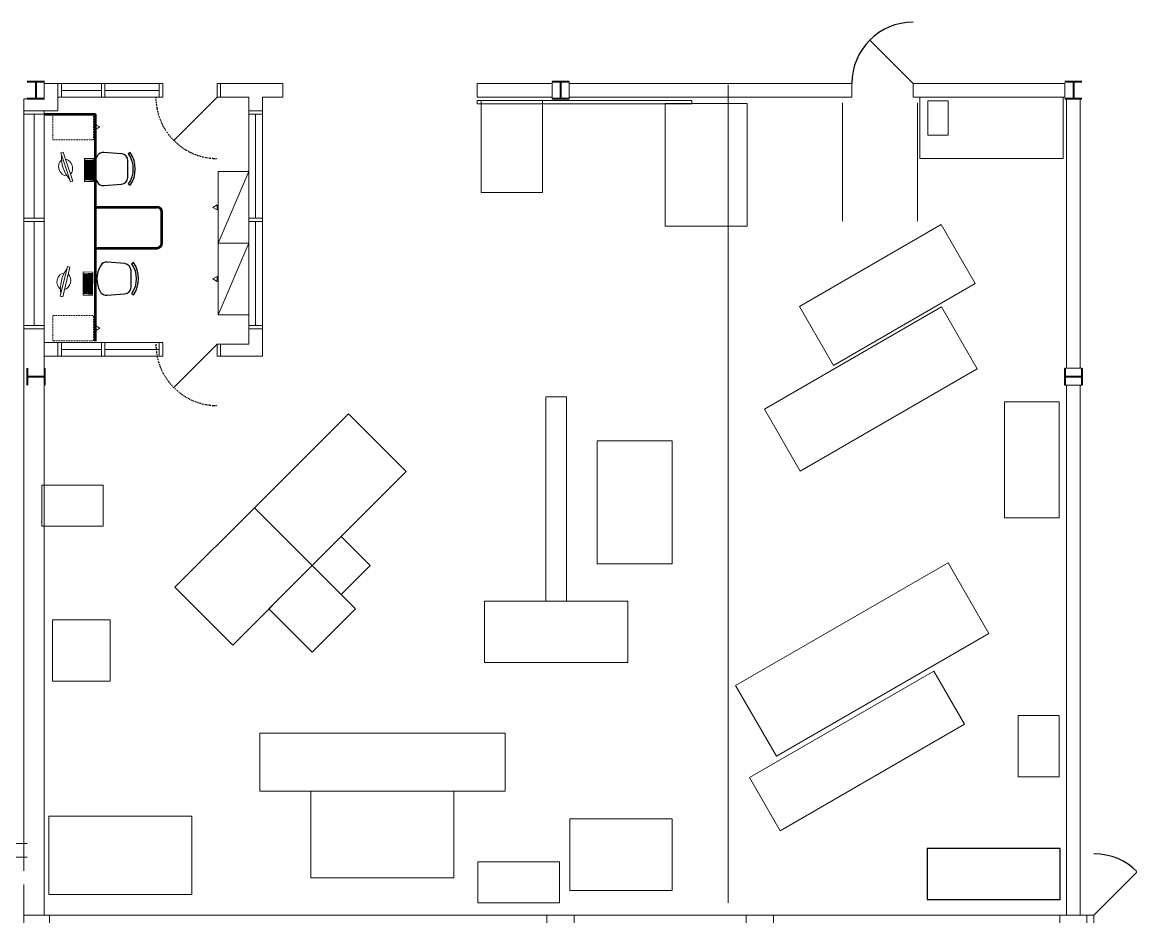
# Model space of a CAD drawing. Header units: inches. Extents: x -27 to 7514, y -484 to 2591.
# Drawn here: x 2894 to 3545, y 948 to 1473 of the extents above; entities that cross this region are included whole.
import ezdxf

# ---------------------------------------------------------------- set-up
doc = ezdxf.new("R2010")
doc.units = ezdxf.units.IN
doc.header["$MEASUREMENT"] = 0
doc.linetypes.add('DIVIDE', pattern=[1.25, 0.5, -0.25, 0, -0.25, 0, -0.25])
doc.linetypes.add('HIDDEN2', pattern=[0.1875, 0.125, -0.0625])
for name, color, linetype, lineweight in [('A-Col', 6, 'Continuous', 40), ('A-Ext-Wall', 70, 'Continuous', 20), ('F-Ch', 4, 'Continuous', 30), ('F-Eq', 71, 'Continuous', 20), ('F-FreeStand', 211, 'Continuous', 20), ('FS-File', 50, 'Continuous', 20), ('I-CWall', 110, 'Continuous', 20), ('I-Dor', 210, 'Continuous', 30), ('I-Glass', 101, 'Continuous', 20)]:
    doc.layers.add(name, color=color, linetype=linetype, lineweight=lineweight)

# ---------------------------------------------------------------- blocks, each defined once
blk = doc.blocks.new('1W')
at = {"linetype": 'Continuous'}
for p, q in [((0.417, 0.417), (-0.417, 0.417)), ((0, 0.417), (0, -0.417)), ((0.417, -0.417), (-0.417, -0.417))]:
    blk.add_line(p, q, dxfattribs=at)
blk = doc.blocks.new('DOOR36')
at = {"linetype": 'Continuous'}
blk.add_line((0, 0), (2.121, 2.121), dxfattribs=at)
blk.add_arc((0, 0), 3, 360, 90, dxfattribs=at)
blk = doc.blocks.new('36_door')
at = {"linetype": 'Continuous'}
blk.add_line((0, 0), (-25.455996, -25.455996), dxfattribs=at)
at = {"linetype": 'DIVIDE'}
blk.add_arc((0, 0), 36, 180, 270, dxfattribs=at)
blk = doc.blocks.new('C17 stool')
at = {"layer": 'F-Ch'}
for points in [[(9.68, 6.05), (8.78, 16.34, 0.400536), (4.97, 20.07), (-4.85, 20.13, 0.389031), (-8.9, 16.42), (-9.79, 6.12, 0.283804), (-7.87, 2.31, 0.291071), (7.76, 2.24, 0.283804)], [(8.73, 20.42), (9.49, 21.54, 0.309364), (-9.64, 21.54), (-8.88, 20.42, -0.309364)]]:
    blk.add_lwpolyline(points, format="xyb", close=True, dxfattribs=at)
blk = doc.blocks.new('18mon')
for p, q in [((-9, 0), (9, 0)), ((-9, 0), (-9, -1.5)), ((9, 0), (9, -1.5)), ((-9, -1.5), (9, -1.5))]:
    blk.add_line(p, q)
blk.add_arc((0, -18), 19.5, 67.38014, 112.61986)
for start_param, end_param in [(6.505041, 9.202922), (3.525989, 5.898789)]:
    blk.add_ellipse((0, 0), major_axis=(5, 0), ratio=0.8, start_param=start_param, end_param=end_param)
blk = doc.blocks.new('PDU-BBF')
at = {"layer": 'FS-File'}
for p, q in [((-6, -25), (-9, -25)), ((-9, -25), (-7.5, -27.6)), ((-7.5, -27.6), (-6, -25))]:
    blk.add_line(p, q, dxfattribs=at)
at = {"layer": 'FS-File', "linetype": 'HIDDEN2'}
blk.add_lwpolyline([(0, 0), (-15, 0), (-15, -24), (0, -24)], close=True, dxfattribs=at)
blk = doc.blocks.new('LF42-3')
at = {"layer": 'FS-File'}
blk.add_line((0, 0), (-42, 18), dxfattribs=at)
for points in [[(-19.5, 18.5), (-21, 21.1), (-22.5, 18.5), (-19.5, 18.5)], [(-42, 0), (-42, 18), (0, 18), (0, 0)]]:
    blk.add_lwpolyline(points, close=True, dxfattribs=at)

msp = doc.modelspace()

# ---------------------------------------------------------------- linework, layer by layer
at = {"layer": 'A-Ext-Wall'}
for points in [[(2907.1, 1437.54), (2907.1, 1427.54)], [(2907.1, 1436.54), (2976.6, 1436.54)], [(2915.1, 1428.54), (2915.1, 1436.54)], [(2917.1, 1428.54), (2917.1, 1436.54)], [(2940.6, 1428.54), (2940.6, 1436.54)], [(2942.6, 1428.54), (2942.6, 1436.54)], [(2974.6, 1428.54), (2974.6, 1436.54)], [(2976.6, 1428.54), (2976.6, 1436.54)], [(3008.6, 1428.54), (3008.6, 1436.54)], [(3008.6, 1436.54), (3047.1, 1436.54)], [(3010.6, 1428.54), (3010.6, 1436.54)], [(3047.1, 1436.54), (3047.1, 1428.54)], [(2895.1, 974.54), (2895.1, 1427.54)], [(2895.1, 1427.54), (2907.1, 1427.54)], [(2915.1, 1428.54), (2915.1, 1420.54)], [(2915.1, 1428.54), (2976.6, 1428.54)], [(3008.6, 1428.54), (3027.1, 1428.54)], [(3027.1, 1283.54), (3027.1, 1428.54)], [(3035.1, 1276.54), (3035.1, 1428.54)], [(3035.1, 1428.54), (3047.1, 1428.54)], [(2895.1, 1420.54), (2915.1, 1420.54)], [(2907.1, 948.54), (2907.1, 1420.54)], [(3027.1, 1420.54), (3035.1, 1420.54)], [(2895.1, 1418.54), (2907.1, 1418.54)], [(2901.1, 1418.54), (2901.1, 1357.54)], [(3027.1, 1418.54), (3035.1, 1418.54)], [(2895.1, 1357.54), (2907.1, 1357.54)], [(2895.1, 1355.54), (2907.1, 1355.54)], [(2901.1, 1355.54), (2901.1, 1294.54)], [(3027.1, 1357.54), (3035.1, 1357.54)], [(3027.1, 1355.54), (3035.1, 1355.54)], [(2895.1, 1294.54), (2907.1, 1294.54)], [(2895.1, 1292.54), (2907.1, 1292.54)], [(3027.1, 1294.54), (3035.1, 1294.54)], [(3027.1, 1292.54), (3035.1, 1292.54)], [(2907.1, 1284.54), (2976.6, 1284.54)], [(2915.1, 1284.54), (2915.1, 1276.54)], [(2917.1, 1284.54), (2917.1, 1276.54)], [(2940.6, 1284.54), (2940.6, 1276.54)], [(2942.6, 1284.54), (2942.6, 1276.54)], [(2974.6, 1284.54), (2974.6, 1276.54)], [(2976.6, 1284.54), (2976.6, 1276.54)], [(3008.6, 1276.54), (3008.6, 1283.54)], [(3027.1, 1283.54), (3008.6, 1283.54)], [(3010.6, 1283.54), (3010.6, 1276.54)], [(2907.1, 1276.54), (2976.6, 1276.54)], [(3008.6, 1276.54), (3035.1, 1276.54)], [(2863.1, 990.54), (2896.99, 990.54)], [(2863.1, 982.54), (2896.99, 982.54)], [(2895.1, 948.54), (2895.1, 966.54)]]:
    msp.add_lwpolyline(points, dxfattribs=at)
msp.add_lwpolyline([(2895.1, 948.54), (2910.1, 948.54), (2910.1, 932.54), (2895.1, 932.54)], close=True, dxfattribs=at)
for p in [(2902.1, 1432.54), (2902.1, 1264.54)]:
    msp.add_point(p, dxfattribs=at)
at = {"layer": 'F-Ch'}
msp.add_lwpolyline([(3425.35, 957.67), (3503.35, 957.67), (3503.35, 987.67), (3425.35, 987.67)], close=True, dxfattribs=at)
at = {"layer": 'F-Eq'}
for points in [[(3308.55, 1435.77), (3308.55, 955.77)], [(3375.55, 1355.77), (3375.55, 1425.28)], [(3419.55, 1355.77), (3419.55, 1425.28)]]:
    msp.add_lwpolyline(points, dxfattribs=at)
for points in [[(3163.55, 1372.67), (3199.55, 1372.67), (3199.55, 1426.67), (3163.55, 1426.67)], [(3425.67, 1406.29), (3437.67, 1406.29), (3437.67, 1426.29), (3425.67, 1426.29)], [(3271.55, 1352.88), (3319.55, 1352.88), (3319.55, 1424.88), (3271.55, 1424.88)], [(2936.23, 1378.96), (2936.24, 1392.56), (2930.64, 1392.56), (2930.63, 1378.96)], [(2931.53, 1379.94), (2931.53, 1391.53), (2931.02, 1391.54), (2931.01, 1379.94)], [(2932.35, 1379.94), (2932.36, 1391.53), (2931.84, 1391.53), (2931.83, 1379.94)], [(2933.04, 1379.94), (2933.05, 1391.53), (2932.53, 1391.53), (2932.52, 1379.93)], [(2934.04, 1386.43), (2934.04, 1386.83), (2933.64, 1386.83), (2933.63, 1386.43)], [(2934.04, 1385.83), (2934.04, 1386.23), (2933.64, 1386.23), (2933.63, 1385.83)], [(2934.04, 1391.23), (2934.04, 1391.63), (2933.64, 1391.63), (2933.64, 1391.23)], [(2934.04, 1390.63), (2934.04, 1391.03), (2933.64, 1391.03), (2933.64, 1390.63)], [(2934.04, 1390.03), (2934.04, 1390.43), (2933.64, 1390.43), (2933.64, 1390.03)], [(2934.04, 1389.43), (2934.04, 1389.83), (2933.64, 1389.83), (2933.64, 1389.43)], [(2934.04, 1388.83), (2934.04, 1389.23), (2933.64, 1389.23), (2933.64, 1388.83)], [(2934.04, 1388.23), (2934.04, 1388.63), (2933.64, 1388.63), (2933.64, 1388.23)], [(2934.04, 1387.63), (2934.04, 1388.03), (2933.64, 1388.03), (2933.64, 1387.63)], [(2934.04, 1387.03), (2934.04, 1387.43), (2933.64, 1387.43), (2933.64, 1387.03)], [(2934.64, 1391.23), (2934.64, 1391.63), (2934.24, 1391.63), (2934.24, 1391.23)], [(2934.64, 1390.63), (2934.64, 1391.03), (2934.24, 1391.03), (2934.24, 1390.63)], [(2934.64, 1390.03), (2934.64, 1390.43), (2934.24, 1390.43), (2934.24, 1390.03)], [(2934.64, 1389.43), (2934.64, 1389.83), (2934.24, 1389.83), (2934.24, 1389.43)], [(2934.64, 1388.83), (2934.64, 1389.23), (2934.24, 1389.23), (2934.24, 1388.83)], [(2934.64, 1388.23), (2934.64, 1388.63), (2934.24, 1388.63), (2934.24, 1388.23)], [(2934.64, 1387.63), (2934.64, 1388.03), (2934.24, 1388.03), (2934.24, 1387.63)], [(2934.64, 1387.03), (2934.64, 1387.43), (2934.24, 1387.43), (2934.24, 1387.03)], [(2934.64, 1386.43), (2934.64, 1386.83), (2934.24, 1386.83), (2934.24, 1386.43)], [(2934.64, 1385.83), (2934.64, 1386.23), (2934.24, 1386.23), (2934.24, 1385.83)], [(2935.24, 1391.23), (2935.24, 1391.63), (2934.84, 1391.63), (2934.84, 1391.23)], [(2935.24, 1390.63), (2935.24, 1391.03), (2934.84, 1391.03), (2934.84, 1390.63)], [(2935.24, 1390.03), (2935.24, 1390.43), (2934.84, 1390.43), (2934.84, 1390.03)], [(2935.24, 1389.43), (2935.24, 1389.83), (2934.84, 1389.83), (2934.84, 1389.43)], [(2935.24, 1388.83), (2935.24, 1389.23), (2934.84, 1389.23), (2934.84, 1388.83)], [(2935.24, 1388.23), (2935.24, 1388.63), (2934.84, 1388.63), (2934.84, 1388.23)], [(2935.24, 1387.63), (2935.24, 1388.03), (2934.84, 1388.03), (2934.84, 1387.63)], [(2935.24, 1387.03), (2935.24, 1387.43), (2934.84, 1387.43), (2934.84, 1387.03)], [(2935.24, 1386.43), (2935.24, 1386.83), (2934.84, 1386.83), (2934.84, 1386.43)], [(2935.24, 1385.83), (2935.24, 1386.23), (2934.84, 1386.23), (2934.84, 1385.83)], [(2935.84, 1385.83), (2935.83, 1386.23), (2935.44, 1386.23), (2935.43, 1385.83)], [(2935.84, 1391.23), (2935.84, 1391.63), (2935.44, 1391.63), (2935.44, 1391.23)], [(2935.84, 1390.63), (2935.84, 1391.03), (2935.44, 1391.03), (2935.44, 1390.63)], [(2935.84, 1390.03), (2935.84, 1390.43), (2935.44, 1390.43), (2935.44, 1390.03)], [(2935.84, 1389.43), (2935.84, 1389.83), (2935.44, 1389.83), (2935.44, 1389.43)], [(2935.84, 1388.83), (2935.84, 1389.23), (2935.44, 1389.23), (2935.44, 1388.83)], [(2935.84, 1388.23), (2935.84, 1388.63), (2935.44, 1388.63), (2935.44, 1388.23)], [(2935.84, 1387.63), (2935.84, 1388.03), (2935.44, 1388.03), (2935.44, 1387.63)], [(2935.84, 1387.03), (2935.84, 1387.43), (2935.44, 1387.43), (2935.44, 1387.03)], [(2935.84, 1386.43), (2935.84, 1386.83), (2935.44, 1386.83), (2935.44, 1386.43)], [(2934.03, 1385.23), (2934.04, 1385.63), (2933.63, 1385.63), (2933.64, 1385.23)], [(2934.04, 1384.63), (2934.04, 1385.03), (2933.64, 1385.03), (2933.63, 1384.63)], [(2934.03, 1384.03), (2934.03, 1384.43), (2933.63, 1384.43), (2933.63, 1384.03)], [(2934.03, 1383.43), (2934.04, 1383.83), (2933.63, 1383.83), (2933.63, 1383.43)], [(2934.03, 1382.83), (2934.03, 1383.23), (2933.63, 1383.23), (2933.63, 1382.83)], [(2934.03, 1382.23), (2934.03, 1382.63), (2933.63, 1382.63), (2933.63, 1382.23)], [(2934.03, 1381.63), (2934.03, 1382.03), (2933.63, 1382.03), (2933.63, 1381.63)], [(2934.03, 1381.03), (2934.03, 1381.43), (2933.63, 1381.43), (2933.63, 1381.03)], [(2934.03, 1380.43), (2934.03, 1380.83), (2933.63, 1380.83), (2933.63, 1380.43)], [(2934.03, 1379.83), (2934.03, 1380.23), (2933.63, 1380.23), (2933.63, 1379.83)], [(2934.63, 1384.63), (2934.63, 1385.03), (2934.24, 1385.03), (2934.23, 1384.63)], [(2934.63, 1384.03), (2934.64, 1384.43), (2934.24, 1384.43), (2934.23, 1384.03)], [(2934.63, 1383.43), (2934.63, 1383.83), (2934.23, 1383.83), (2934.24, 1383.43)], [(2934.63, 1382.83), (2934.63, 1383.23), (2934.23, 1383.23), (2934.23, 1382.83)], [(2934.63, 1382.23), (2934.63, 1382.63), (2934.23, 1382.63), (2934.23, 1382.23)], [(2934.63, 1381.63), (2934.63, 1382.03), (2934.23, 1382.03), (2934.23, 1381.63)], [(2934.63, 1381.03), (2934.63, 1381.43), (2934.23, 1381.43), (2934.23, 1381.03)], [(2934.63, 1380.43), (2934.63, 1380.83), (2934.23, 1380.83), (2934.23, 1380.43)], [(2934.63, 1379.83), (2934.63, 1380.23), (2934.23, 1380.23), (2934.23, 1379.83)], [(2934.64, 1385.23), (2934.63, 1385.63), (2934.24, 1385.63), (2934.24, 1385.23)], [(2935.24, 1385.23), (2935.24, 1385.63), (2934.84, 1385.63), (2934.83, 1385.23)], [(2935.23, 1384.03), (2935.24, 1384.43), (2934.83, 1384.43), (2934.84, 1384.03)], [(2935.23, 1383.43), (2935.23, 1383.83), (2934.83, 1383.83), (2934.83, 1383.43)], [(2935.23, 1382.83), (2935.23, 1383.23), (2934.83, 1383.23), (2934.83, 1382.83)], [(2935.23, 1382.23), (2935.23, 1382.63), (2934.83, 1382.63), (2934.83, 1382.23)], [(2935.23, 1381.63), (2935.23, 1382.03), (2934.83, 1382.03), (2934.83, 1381.63)], [(2935.23, 1381.03), (2935.23, 1381.43), (2934.83, 1381.43), (2934.83, 1381.03)], [(2935.23, 1380.43), (2935.23, 1380.83), (2934.83, 1380.83), (2934.83, 1380.43)], [(2935.23, 1379.83), (2935.23, 1380.23), (2934.83, 1380.23), (2934.83, 1379.83)], [(2935.24, 1384.63), (2935.24, 1385.03), (2934.84, 1385.03), (2934.84, 1384.63)], [(2935.83, 1385.23), (2935.84, 1385.63), (2935.43, 1385.63), (2935.44, 1385.23)], [(2935.84, 1384.63), (2935.84, 1385.03), (2935.44, 1385.03), (2935.43, 1384.63)], [(2935.83, 1384.03), (2935.83, 1384.43), (2935.44, 1384.43), (2935.43, 1384.03)], [(2935.83, 1383.43), (2935.83, 1383.83), (2935.43, 1383.83), (2935.43, 1383.43)], [(2935.83, 1382.83), (2935.83, 1383.23), (2935.43, 1383.23), (2935.43, 1382.83)], [(2935.83, 1382.23), (2935.83, 1382.63), (2935.43, 1382.63), (2935.43, 1382.23)], [(2935.83, 1381.63), (2935.83, 1382.03), (2935.43, 1382.03), (2935.43, 1381.63)], [(2935.83, 1381.03), (2935.83, 1381.43), (2935.43, 1381.43), (2935.43, 1381.03)], [(2935.83, 1380.43), (2935.83, 1380.83), (2935.43, 1380.83), (2935.43, 1380.43)], [(2935.83, 1379.83), (2935.83, 1380.23), (2935.43, 1380.23), (2935.43, 1379.83)], [(3370.41, 1271.13), (3453.55, 1319.13), (3433.55, 1353.77), (3350.41, 1305.77)], [(2935.47, 1312.33), (2935.49, 1325.93), (2929.88, 1325.94), (2929.87, 1312.34)], [(2930.77, 1313.31), (2930.78, 1324.91), (2930.26, 1324.91), (2930.25, 1313.31)], [(2931.6, 1313.31), (2931.6, 1324.91), (2931.09, 1324.91), (2931.08, 1313.31)], [(2932.28, 1313.31), (2932.29, 1324.91), (2931.78, 1324.91), (2931.77, 1313.31)], [(2933.28, 1324.61), (2933.28, 1325.01), (2932.88, 1325.01), (2932.88, 1324.61)], [(2933.28, 1324.01), (2933.28, 1324.4), (2932.88, 1324.41), (2932.88, 1324.01)], [(2933.28, 1323.4), (2933.28, 1323.81), (2932.88, 1323.81), (2932.88, 1323.41)], [(2933.28, 1322.81), (2933.28, 1323.21), (2932.88, 1323.21), (2932.88, 1322.81)], [(2933.28, 1322.2), (2933.28, 1322.61), (2932.88, 1322.6), (2932.88, 1322.21)], [(2933.28, 1321.6), (2933.28, 1322.01), (2932.88, 1322.01), (2932.88, 1321.61)], [(2933.28, 1321.01), (2933.28, 1321.41), (2932.88, 1321.41), (2932.88, 1321.01)], [(2933.88, 1324.61), (2933.88, 1325.01), (2933.48, 1325.01), (2933.48, 1324.61)], [(2933.88, 1324), (2933.88, 1324.4), (2933.48, 1324.4), (2933.48, 1324)], [(2933.88, 1323.4), (2933.88, 1323.81), (2933.48, 1323.81), (2933.48, 1323.41)], [(2933.88, 1322.81), (2933.88, 1323.21), (2933.48, 1323.21), (2933.48, 1322.8)], [(2933.88, 1322.2), (2933.88, 1322.6), (2933.48, 1322.6), (2933.48, 1322.21)], [(2933.88, 1321.6), (2933.88, 1322.01), (2933.48, 1322), (2933.48, 1321.61)], [(2933.88, 1321.01), (2933.88, 1321.41), (2933.48, 1321.41), (2933.48, 1321.01)], [(2934.48, 1324.6), (2934.48, 1325.01), (2934.08, 1325), (2934.08, 1324.61)], [(2934.48, 1324), (2934.48, 1324.41), (2934.08, 1324.4), (2934.08, 1324)], [(2934.48, 1323.41), (2934.48, 1323.8), (2934.08, 1323.81), (2934.08, 1323.4)], [(2934.48, 1322.8), (2934.48, 1323.21), (2934.08, 1323.2), (2934.08, 1322.81)], [(2934.48, 1322.2), (2934.48, 1322.61), (2934.08, 1322.6), (2934.08, 1322.2)], [(2934.48, 1321.61), (2934.48, 1322), (2934.08, 1322.01), (2934.08, 1321.6)], [(2934.48, 1321), (2934.48, 1321.41), (2934.08, 1321.4), (2934.08, 1321.01)], [(2935.08, 1324.61), (2935.08, 1325), (2934.68, 1325.01), (2934.68, 1324.61)], [(2935.08, 1324), (2935.08, 1324.4), (2934.68, 1324.4), (2934.68, 1324)], [(2935.08, 1323.4), (2935.08, 1323.8), (2934.68, 1323.8), (2934.68, 1323.4)], [(2935.08, 1322.81), (2935.08, 1323.2), (2934.68, 1323.21), (2934.68, 1322.81)], [(2935.08, 1322.2), (2935.08, 1322.6), (2934.68, 1322.6), (2934.68, 1322.2)], [(2935.08, 1321.6), (2935.08, 1322.01), (2934.68, 1322), (2934.68, 1321.6)], [(2935.08, 1321.01), (2935.08, 1321.41), (2934.68, 1321.41), (2934.68, 1321.01)], [(2933.28, 1315.01), (2933.28, 1315.41), (2932.87, 1315.41), (2932.88, 1315)], [(2933.28, 1314.41), (2933.28, 1314.81), (2932.88, 1314.81), (2932.87, 1314.41)], [(2933.28, 1320.41), (2933.28, 1320.8), (2932.88, 1320.81), (2932.88, 1320.41)], [(2933.28, 1319.81), (2933.28, 1320.21), (2932.88, 1320.21), (2932.88, 1319.81)], [(2933.28, 1319.21), (2933.28, 1319.61), (2932.88, 1319.61), (2932.88, 1319.21)], [(2933.28, 1318.61), (2933.28, 1319), (2932.88, 1319.01), (2932.88, 1318.61)], [(2933.28, 1318), (2933.28, 1318.41), (2932.88, 1318.41), (2932.88, 1318.01)], [(2933.28, 1317.41), (2933.28, 1317.81), (2932.88, 1317.81), (2932.88, 1317.41)], [(2933.28, 1316.8), (2933.28, 1317.2), (2932.88, 1317.21), (2932.88, 1316.81)], [(2933.28, 1316.2), (2933.28, 1316.61), (2932.88, 1316.61), (2932.88, 1316.21)], [(2933.28, 1315.61), (2933.28, 1316.01), (2932.88, 1316.01), (2932.88, 1315.61)], [(2933.88, 1320.4), (2933.88, 1320.8), (2933.48, 1320.81), (2933.48, 1320.4)], [(2933.88, 1319.8), (2933.88, 1320.21), (2933.48, 1320.2), (2933.48, 1319.81)], [(2933.88, 1319.21), (2933.88, 1319.61), (2933.48, 1319.61), (2933.48, 1319.2)], [(2933.88, 1318.6), (2933.88, 1319), (2933.48, 1319.01), (2933.48, 1318.6)], [(2933.88, 1318.01), (2933.88, 1318.41), (2933.48, 1318.41), (2933.48, 1318.01)], [(2933.88, 1317.41), (2933.88, 1317.81), (2933.48, 1317.81), (2933.48, 1317.4)], [(2933.88, 1316.8), (2933.88, 1317.2), (2933.48, 1317.21), (2933.48, 1316.8)], [(2933.88, 1316.2), (2933.88, 1316.61), (2933.48, 1316.6), (2933.48, 1316.21)], [(2933.88, 1315.61), (2933.88, 1316.01), (2933.48, 1316.01), (2933.48, 1315.6)], [(2933.88, 1315), (2933.87, 1315.4), (2933.48, 1315.4), (2933.48, 1315.01)], [(2933.87, 1314.4), (2933.88, 1314.81), (2933.48, 1314.8), (2933.48, 1314.41)], [(2934.48, 1315), (2934.48, 1315.41), (2934.08, 1315.4), (2934.07, 1315)], [(2934.48, 1320.4), (2934.48, 1320.81), (2934.08, 1320.8), (2934.08, 1320.4)], [(2934.48, 1319.81), (2934.48, 1320.2), (2934.08, 1320.21), (2934.08, 1319.8)], [(2934.48, 1319.2), (2934.48, 1319.61), (2934.08, 1319.6), (2934.08, 1319.21)], [(2934.48, 1318.6), (2934.48, 1319.01), (2934.08, 1319), (2934.08, 1318.6)], [(2934.48, 1318.01), (2934.48, 1318.4), (2934.08, 1318.41), (2934.08, 1318)], [(2934.48, 1317.4), (2934.48, 1317.81), (2934.08, 1317.8), (2934.08, 1317.41)], [(2934.48, 1316.8), (2934.48, 1317.21), (2934.08, 1317.2), (2934.08, 1316.8)], [(2934.48, 1316.21), (2934.48, 1316.6), (2934.08, 1316.61), (2934.08, 1316.2)], [(2934.48, 1315.6), (2934.48, 1316.01), (2934.08, 1316), (2934.08, 1315.61)], [(2934.48, 1314.41), (2934.48, 1314.8), (2934.08, 1314.81), (2934.08, 1314.4)], [(2935.08, 1314.4), (2935.08, 1314.8), (2934.68, 1314.8), (2934.67, 1314.4)], [(2935.08, 1320.4), (2935.08, 1320.8), (2934.68, 1320.8), (2934.68, 1320.4)], [(2935.08, 1319.8), (2935.08, 1320.21), (2934.68, 1320.2), (2934.68, 1319.8)], [(2935.08, 1319.21), (2935.08, 1319.61), (2934.68, 1319.61), (2934.68, 1319.2)], [(2935.08, 1318.6), (2935.08, 1319), (2934.68, 1319), (2934.68, 1318.6)], [(2935.08, 1318), (2935.08, 1318.4), (2934.68, 1318.4), (2934.68, 1318)], [(2935.08, 1317.4), (2935.08, 1317.81), (2934.68, 1317.81), (2934.68, 1317.41)], [(2935.08, 1316.8), (2935.08, 1317.2), (2934.68, 1317.2), (2934.68, 1316.8)], [(2935.08, 1316.2), (2935.08, 1316.61), (2934.68, 1316.6), (2934.68, 1316.2)], [(2935.08, 1315.61), (2935.08, 1316.01), (2934.68, 1316.01), (2934.68, 1315.61)], [(2935.07, 1315), (2935.08, 1315.4), (2934.68, 1315.4), (2934.68, 1315)], [(2933.28, 1313.81), (2933.27, 1314.21), (2932.88, 1314.21), (2932.87, 1313.81)], [(2933.27, 1313.2), (2933.27, 1313.61), (2932.87, 1313.61), (2932.88, 1313.21)], [(2933.88, 1313.2), (2933.87, 1313.6), (2933.48, 1313.6), (2933.47, 1313.2)], [(2933.87, 1313.81), (2933.88, 1314.21), (2933.48, 1314.21), (2933.48, 1313.8)], [(2934.47, 1313.2), (2934.48, 1313.61), (2934.08, 1313.6), (2934.07, 1313.2)], [(2934.48, 1313.8), (2934.48, 1314.21), (2934.08, 1314.2), (2934.08, 1313.81)], [(2935.08, 1313.8), (2935.07, 1314.21), (2934.68, 1314.21), (2934.67, 1313.81)], [(2935.07, 1313.2), (2935.08, 1313.6), (2934.67, 1313.6), (2934.67, 1313.2)], [(3350.8, 1209.08), (3454.72, 1269.08), (3433.72, 1305.45), (3329.8, 1245.45)], [(3201.55, 1132.77), (3213.55, 1132.77), (3213.55, 1252.77), (3201.55, 1252.77)], [(3064.34, 1153.68), (3119.49, 1208.83), (3085.55, 1242.77), (3030.39, 1187.62)], [(3231.55, 1154.77), (3275.55, 1154.77), (3275.55, 1226.77), (3231.55, 1226.77)], [(2905.55, 1176.77), (2941.55, 1176.77), (2941.55, 1200.77), (2905.55, 1200.77)], [(3017.67, 1107.01), (3064.34, 1153.68), (3030.39, 1187.62), (2983.73, 1140.95)], [(3081.31, 1136.71), (3098.28, 1153.68), (3081.31, 1170.65), (3064.34, 1153.68)], [(3064.34, 1102.76), (3089.79, 1128.22), (3064.34, 1153.68), (3038.88, 1128.22)], [(3336.84, 1041.77), (3461.55, 1113.77), (3437.55, 1155.34), (3312.84, 1083.34)], [(3165.55, 1096.77), (3249.55, 1096.77), (3249.55, 1132.77), (3165.55, 1132.77)], [(2911.8, 1085.9), (2945.8, 1085.9), (2945.8, 1121.9), (2911.8, 1121.9)], [(3338.96, 998.08), (3447.21, 1060.58), (3429.21, 1091.76), (3320.96, 1029.26)], [(3478.68, 1029.77), (3502.68, 1029.77), (3502.68, 1065.77), (3478.68, 1065.77)], [(3033.55, 1021.36), (3177.55, 1021.36), (3177.55, 1055.36), (3033.55, 1055.36)], [(3063.55, 970.36), (3147.55, 970.36), (3147.55, 1021.36), (3063.55, 1021.36)], [(2909.66, 960.65), (2993.66, 960.65), (2993.66, 1006.65), (2909.66, 1006.65)], [(3215.55, 963.06), (3275.55, 963.06), (3275.55, 1005.06), (3215.55, 1005.06)], [(3161.55, 955.77), (3209.55, 955.77), (3209.55, 979.77), (3161.55, 979.77)]]:
    msp.add_lwpolyline(points, close=True, dxfattribs=at)
at = {"layer": 'F-FreeStand'}
for points in [[(3421.07, 1392.54), (3505.07, 1392.54), (3505.07, 1428.54), (3421.07, 1428.54)], [(3470.68, 1181.77), (3502.68, 1181.77), (3502.68, 1249.77), (3470.68, 1249.77)]]:
    msp.add_lwpolyline(points, close=True, dxfattribs=at)
at = {"layer": 'I-CWall', "lineweight": 53}
for p, q in [((2907.1, 1418.54), (2937.1, 1418.54)), ((2937.1, 1285.43), (2937.1, 1418.54)), ((2937.1, 1363.98), (2973.1, 1363.98)), ((2976.1, 1342.98), (2976.1, 1360.98)), ((2937.1, 1339.98), (2973.1, 1339.98))]:
    msp.add_line(p, q, dxfattribs=at)
at = {"layer": 'I-CWall'}
for points in [[(3161.1, 1436.54), (3161.1, 1428.54)], [(3205.1, 1436.54), (3161.1, 1436.54)], [(3205.1, 1437.54), (3205.1, 1427.54)], [(3215.1, 1437.54), (3215.1, 1427.54)], [(3381.1, 1436.54), (3215.1, 1436.54)], [(3381.1, 1428.54), (3381.1, 1436.54)], [(3417.1, 1428.54), (3417.1, 1436.54)], [(3506.1, 1436.54), (3417.1, 1436.54)], [(3506.1, 1436.54), (3506.1, 1428.54)], [(3205.1, 1428.54), (3161.1, 1428.54)], [(3381.1, 1428.54), (3215.1, 1428.54)], [(3506.1, 1428.54), (3417.1, 1428.54)], [(3507.1, 1269.54), (3507.1, 1427.54)], [(3515.1, 1269.54), (3515.1, 1427.54)], [(3506.1, 1269.54), (3516.1, 1269.54)], [(3506.1, 1259.54), (3516.1, 1259.54)], [(3507.1, 1259.54), (3507.1, 948.54)], [(3515.1, 1259.54), (3515.1, 948.54)], [(2907.1, 948.54), (3523.1, 948.54)], [(3523.1, 948.54), (3523.1, 940.54)]]:
    msp.add_lwpolyline(points, dxfattribs=at)
for points in [[(3161.1, 1426.54), (3287.1, 1426.54), (3287.1, 1424.54), (3161.1, 1424.54)], [(3202.1, 948.54), (3218.1, 948.54), (3218.1, 932.54), (3202.1, 932.54)], [(3319.1, 948.54), (3335.1, 948.54), (3335.1, 932.54), (3319.1, 932.54)], [(3503.1, 948.54), (3519.1, 948.54), (3519.1, 932.54), (3503.1, 932.54)]]:
    msp.add_lwpolyline(points, close=True, dxfattribs=at)
at = {"layer": 'I-CWall', "lineweight": 53}
for centre, start, end in [((2973.1, 1360.98), 0, 90), ((2973.1, 1342.98), 270, 0)]:
    msp.add_arc(centre, 3, start, end, dxfattribs=at)
at = {"layer": 'I-CWall'}
msp.add_point((3511.1, 1432.54), dxfattribs=at)
at = {"layer": 'I-Glass'}
for points in [[(2940.6, 1432.54), (2917.1, 1432.54)], [(2974.6, 1432.54), (2942.6, 1432.54)], [(3031.1, 1418.54), (3031.1, 1357.54)], [(3031.1, 1355.54), (3031.1, 1294.54)], [(2917.1, 1280.54), (2940.6, 1280.54)], [(2942.6, 1280.54), (2974.6, 1280.54)]]:
    msp.add_lwpolyline(points, dxfattribs=at)

# ---------------------------------------------------------------- block references
at = {"layer": 'A-Col', "xscale": 12, "yscale": 12, "zscale": 12}
for p in [(2902.1, 1432.54), (3210.1, 1432.54), (3511.1, 1432.54)]:
    msp.add_blockref('1W', p, dxfattribs=at)
at = {"layer": 'A-Col', "xscale": 12, "yscale": 12, "zscale": 12, "rotation": 89.99999999999999}
for p in [(2902.1, 1264.54), (3511.1, 1264.54)]:
    msp.add_blockref('1W', p, dxfattribs=at)
at = {"layer": 'F-Ch', "rotation": 269.9999999999999}
for p in [(2935.98, 1386.34), (2937.91, 1321.93)]:
    msp.add_blockref('C17 stool', p, dxfattribs=at)
at = {"layer": 'F-Eq', "xscale": -1, "rotation": 108.8243197979157}
msp.add_blockref('18mon', (2919.6, 1387.27), dxfattribs=at)
at = {"layer": 'F-Eq', "rotation": 76.516155804066}
msp.add_blockref('18mon', (2918.59, 1320.46), dxfattribs=at)
at = {"layer": 'FS-File', "rotation": 90}
for name, p in [('PDU-BBF', (2912.04, 1418.54)), ('LF42-3', (3027.1, 1384.87)), ('LF42-3', (3027.1, 1342.87)), ('PDU-BBF', (2912.04, 1300.5))]:
    msp.add_blockref(name, p, dxfattribs=at)
at = {"layer": 'I-Dor', "xscale": 12, "yscale": 12, "zscale": 12, "rotation": 89.99999999999999}
msp.add_blockref('DOOR36', (3417.1, 1436.54), dxfattribs=at)
at = {"layer": 'I-Dor'}
for p in [(3008.6, 1428.54), (3008.6, 1283.54)]:
    msp.add_blockref('36_door', p, dxfattribs=at)
at = {"layer": 'I-Dor', "xscale": 12, "yscale": 12, "zscale": 12}
msp.add_blockref('DOOR36', (3523.1, 948.54), dxfattribs=at)

doc.saveas('drawing.dxf')
